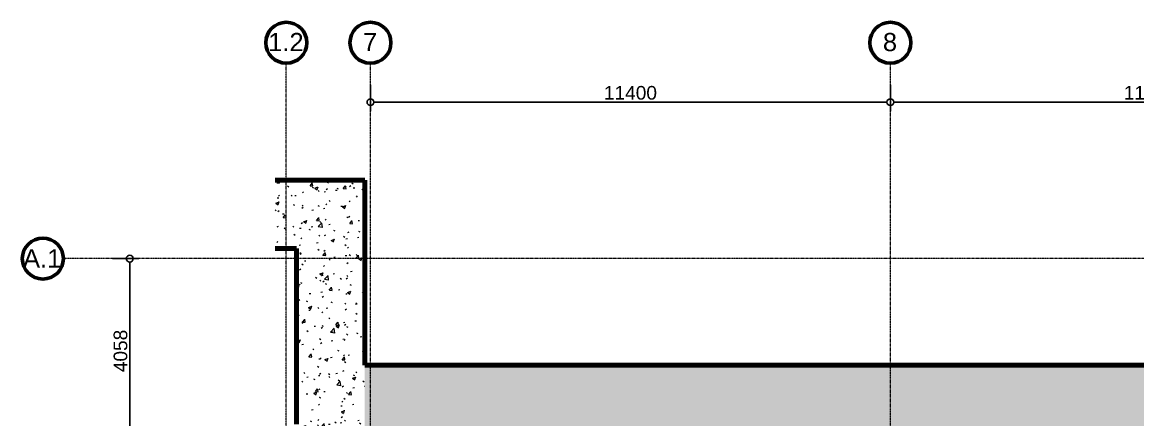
# Model space of a CAD drawing. Header units: millimetres. Extents: x -854916 to -774632, y -17723 to 22431.
# Drawn here: x -854916 to -830458, y 12714 to 21441 of the extents above; entities that cross this region are included whole.
import ezdxf

# ---------------------------------------------------------------- set-up
doc = ezdxf.new("R2010")
doc.units = ezdxf.units.MM
doc.linetypes.add('DPA_Grid _ Level 100', pattern=[10, 5.5, -1.6, 1.3, -1.6])
for name, color, linetype, lineweight in [('A-ANNO-DIMS', 1, 'Continuous', 9), ('A-WALL', 5, 'Continuous', 35), ('A-WALL-PATT', 1, 'Continuous', 35), ('S-GRID', 251, 'Continuous', 9), ('S-GRID-IDEN', 3, 'Continuous', 50)]:
    doc.layers.add(name, color=color, linetype=linetype, lineweight=lineweight)
doc.styles.add('Arial', font='arial.ttf', dxfattribs={"height": 400})
doc.styles.add('Arial_2', font='arial.ttf', dxfattribs={"height": 300})
doc.dimstyles.new('DPA-DIM-3_0_C-C', dxfattribs={"dimscale": 304.8, "dimtxt": 306.07782, "dimasz": 0.492126, "dimexe": 0.656168, "dimexo": 0.0625, "dimgap": 0.164042, "dimtad": 1, "dimdec": 0, "dimzin": 0, "dimdsep": 46, "dimtxsty": 'Arial_2', "dimblk1": 'DOTBLANK', "dimblk2": 'DOTBLANK', "dimsah": 1, "dimcen": 0.09, "dimdle": 0.656168, "dimadec": 8, "dimazin": 0, "dimtfac": 1, "dimtdec": 4, "dimtix": 1, "dimtmove": 0, "dimatfit": 3, "dimfxl": 1.312336, "dimfxlon": 1, "dimtvp": 1, "dimtolj": 1, "dimtzin": 0, "dimarcsym": 2})
pattern_1 = [(50, (0, 0), (728.7365, -63.75582), [76.2, -838.2]), (355, (0, 0), (-140.9716, 764.2276), [60.96, -670.56]), (100.451, (60.7, -5.3), (587.77, 700.46675), [64.76, -712.36]), (46.184, (0, 203.2), (1084.3162, -168.171), [114.3, -1257.3]), (96.636, (90.4, 189.2), (949.6099, 989.7098), [97.14, -1068.54]), (351.184, (0, 203.2), (949.6206, 989.7012), [91.44, -1005.84]), (21, (101.6, 152.4), (606.45787, -409.06057), [76.2, -838.2]), (326, (101.6, 152.4), (247.20834, 736.7529), [60.96, -670.56]), (71.451, (152.14, 118.3), (853.66825, 327.6855), [64.76, -712.36]), (37.5, (0, 0), (12.35469, 338.22012), [33.528, -628.904, 33.528, -647.192, -673.1]), (37.5, (0, 0), (12.35469, 338.22012), [-1343.152, 33.528, -639.572]), (7.5, (0, 0), (267.27887, 400.72213), [33.528, -354.584, 33.528, -613.664, -256.54]), (7.5, (0, 0), (267.27887, 400.72213), [-1035.304, 33.528, -223.012]), (327.5, (-226.57, 0), (542.36333, -22.915345), [33.528, -220.472, 33.528, -758.952, -1051.56]), (327.5, (-226.57, 0), (542.36333, -22.915345), [-1046.48, 33.528, -1018.032]), (317.5, (-328.17, 0), (592.51696, 101.7071), [33.528, -296.672, 33.528, -492.76, -746.76]), (317.5, (-328.17, 0), (592.51696, 101.7071), [-856.488, 33.528, -713.232])]

# ---------------------------------------------------------------- blocks, each defined once
blk = doc.blocks.new('Grid - 100 Scale-2291345-4231-01 ENLARGED MULTI-PURPOSE LEVEL - REFLECTED CEILING PLAN - SHEET 2')
at = {"layer": 'S-GRID-IDEN'}
blk.add_circle((0, 0), 4.5, dxfattribs=at)
blk = doc.blocks.new('_DotBlank')
at = {"color": 0, "linetype": 'ByBlock', "lineweight": -2}
blk.add_line((-0.5, 0), (-1, 0), dxfattribs=at)
blk.add_circle((0, 0), 0.5, dxfattribs=at)
blk = doc.blocks.new('*D701')
at = {"layer": 'A-ANNO-DIMS', "color": 0, "lineweight": -2, "transparency": 16777216}
for p, q in [((0, 16489), (0, 15908)), ((11400, 16489), (11400, 15908)), ((150, 16108), (11250, 16108))]:
    blk.add_line(p, q, dxfattribs=at)
at = {"layer": 'Defpoints', "color": 0, "transparency": 16777216}
for p in [(0, 16508), (11400, 16508), (11400, 16108)]:
    blk.add_point(p, dxfattribs=at)
at = {"layer": 'A-ANNO-DIMS', "color": 0, "lineweight": -2, "transparency": 16777216, "xscale": 150, "yscale": 150, "zscale": 150, "rotation": 180}
blk.add_blockref('_DotBlank', (0, 16108), dxfattribs=at)
at = {"layer": 'A-ANNO-DIMS', "color": 0, "lineweight": -2, "transparency": 16777216, "xscale": 150, "yscale": 150, "zscale": 150}
blk.add_blockref('_DotBlank', (11400, 16108), dxfattribs=at)
at = {"layer": 'A-ANNO-DIMS', "color": 0, "transparency": 16777216, "insert": (5700, 16311), "char_height": 300, "width": 1384.41, "attachment_point": 5, "style": 'Arial_2'}
blk.add_mtext('\\A1;11400', dxfattribs=at)
blk = doc.blocks.new('*D702')
at = {"layer": 'A-ANNO-DIMS', "color": 0, "lineweight": -2, "transparency": 16777216}
for p, q in [((11400, 16489), (11400, 15908)), ((22800, 16489), (22800, 15908)), ((11550, 16108), (22650, 16108))]:
    blk.add_line(p, q, dxfattribs=at)
at = {"layer": 'Defpoints', "color": 0, "transparency": 16777216}
for p in [(11400, 16508), (22800, 16508), (22800, 16108)]:
    blk.add_point(p, dxfattribs=at)
at = {"layer": 'A-ANNO-DIMS', "color": 0, "lineweight": -2, "transparency": 16777216, "xscale": 150, "yscale": 150, "zscale": 150, "rotation": 180}
blk.add_blockref('_DotBlank', (11400, 16108), dxfattribs=at)
at = {"layer": 'A-ANNO-DIMS', "color": 0, "lineweight": -2, "transparency": 16777216, "xscale": 150, "yscale": 150, "zscale": 150}
blk.add_blockref('_DotBlank', (22800, 16108), dxfattribs=at)
at = {"layer": 'A-ANNO-DIMS', "color": 0, "transparency": 16777216, "insert": (17100, 16311), "char_height": 300, "width": 1384.41, "attachment_point": 5, "style": 'Arial_2'}
blk.add_mtext('\\A1;11400', dxfattribs=at)
blk = doc.blocks.new('*D668')
at = {"layer": 'A-ANNO-DIMS', "color": 0, "lineweight": -2, "transparency": 16777216}
for p, q in [((-5658, 12673), (-5077, 12673)), ((-5277, 8765), (-5277, 12523)), ((-5658, 8615), (-5077, 8615))]:
    blk.add_line(p, q, dxfattribs=at)
at = {"layer": 'Defpoints', "color": 0, "transparency": 16777216}
for p in [(-5677, 12673), (-5277, 12673), (-5677, 8615)]:
    blk.add_point(p, dxfattribs=at)
at = {"layer": 'A-ANNO-DIMS', "color": 0, "lineweight": -2, "transparency": 16777216, "xscale": 150, "yscale": 150, "zscale": 150}
for p, rotation in [((-5277, 12673), 90), ((-5277, 8615), 270)]:
    blk.add_blockref('_DotBlank', p, dxfattribs=dict(at, rotation=rotation))
at = {"layer": 'A-ANNO-DIMS', "color": 0, "transparency": 16777216, "insert": (-5480, 10644), "char_height": 300, "width": 1107.53, "attachment_point": 5, "rotation": 90, "style": 'Arial_2'}
blk.add_mtext('\\A1;4058', dxfattribs=at)
blk = doc.blocks.new('*U662')
at = {"layer": 'S-GRID', "linetype": 'DPA_Grid _ Level 100'}
for p, q in [((-1845, -21302.2), (-1845, 16962)), ((0, -21302.2), (0, 16962)), ((11400, -21302.2), (11400, 16962)), ((68400, 12673), (-6734, 12673))]:
    blk.add_line(p, q, dxfattribs=at)
at = {"layer": 'S-GRID-IDEN', "xscale": 99.99999999999993, "yscale": 99.99999999999993, "zscale": 99.99999999999993}
for p in [(-1845, 17412), (0, 17412), (11400, 17412)]:
    blk.add_blockref('Grid - 100 Scale-2291345-4231-01 ENLARGED MULTI-PURPOSE LEVEL - REFLECTED CEILING PLAN - SHEET 2', p, dxfattribs=at)
at = {"layer": 'S-GRID-IDEN', "xscale": 99.99999999999993, "yscale": 99.99999999999993, "zscale": 99.99999999999993, "rotation": 89.9999999999998}
blk.add_blockref('Grid - 100 Scale-2291345-4231-01 ENLARGED MULTI-PURPOSE LEVEL - REFLECTED CEILING PLAN - SHEET 2', (-7184, 12673), dxfattribs=at)
at = {"layer": 'S-GRID-IDEN', "lineweight": 9, "char_height": 400, "attachment_point": 1, "style": 'Arial'}
for s, insert, width in [('1.2', (-2242.8, 17627.9), 945.991), ('7', (-163.3, 17627.9), 376.793), ('8', (11236.7, 17627.9), 376.793), ('A.1', (-7618.2, 12876.9), 1026.16)]:
    blk.add_mtext(s, dxfattribs=dict(at, insert=insert, width=width))
at = {"layer": 'A-ANNO-DIMS'}
for base, p1, p2, picture, middle in [((11400, 16107.8), (0, 16507.8), (11400, 16507.8), '*D701', (5700, 16311)), ((22800, 16107.8), (11400, 16507.8), (22800, 16507.8), '*D702', (17100, 16311))]:
    dim = blk.add_linear_dim(base=base, p1=p1, p2=p2, dimstyle='DPA-DIM-3_0_C-C', override={"dimpost": '<>', "dimfxl": 11400}, dxfattribs=at)
    dim.commit()
    dim.dimension.update_dxf_attribs({"geometry": picture, "text_midpoint": middle})
dim = blk.add_linear_dim(base=(-5276.6, 12673), p1=(-5676.6, 8615), p2=(-5676.6, 12673), angle=90, dimstyle='DPA-DIM-3_0_C-C', override={"dimpost": '<>', "dimfxl": 4057.997178}, dxfattribs=at)
dim.commit()
dim.dimension.update_dxf_attribs({"geometry": '*D668', "text_midpoint": (-5479.7, 10644)})

msp = doc.modelspace()

# ---------------------------------------------------------------- hatches: boundary and pattern name
at = {"layer": 'A-WALL-PATT', "lineweight": 9}
h = msp.add_hatch(dxfattribs=at)
h.set_pattern_fill('FP_1', color=256, style=0, pattern_type=2)
h.set_pattern_definition(pattern_1)
h.paths.add_polyline_path([(-848907, 16472), (-848907, 17972), (-849372, 17972), (-849372, 16472)])
h = msp.add_hatch(dxfattribs=at)
h.set_pattern_fill('FP_1', color=256, style=0, pattern_type=2)
h.set_pattern_definition(pattern_1)
h.paths.add_polyline_path([(-848907, 16472), (-847407, 16472), (-847407, 17972), (-848907, 17972)])
h = msp.add_hatch(dxfattribs=at)
h.set_pattern_fill('FP_1', color=256, style=0, pattern_type=2)
h.set_pattern_definition(pattern_1)
h.paths.add_polyline_path([(-847407, 12414), (-847407, 16472), (-848907, 16472), (-848907, 12414)])
h = msp.add_hatch(dxfattribs=at)
h.set_pattern_fill('FP_1', color=256, style=0, pattern_type=2)
h.set_pattern_definition(pattern_1)
h.paths.add_polyline_path([(-778775, 12414), (-778775, 13914), (-847407, 13914), (-847407, 12414), (-814074, 12414)])

# ---------------------------------------------------------------- linework, layer by layer
at = {"layer": 'A-WALL', "color": 7, "lineweight": 70}
for p, q in [((-849372, 17972), (-848907, 17972)), ((-848907, 17972), (-847407, 17972)), ((-847407, 17972), (-847407, 16472)), ((-848907, 16472), (-849372, 16472)), ((-848907, 12614), (-848907, 16472)), ((-847407, 16472), (-847407, 13914)), ((-847407, 13914), (-778775, 13914))]:
    msp.add_line(p, q, dxfattribs=at)

# ---------------------------------------------------------------- block references
msp.add_blockref('*U662', (-847282, 3579))

doc.saveas('drawing.dxf')
